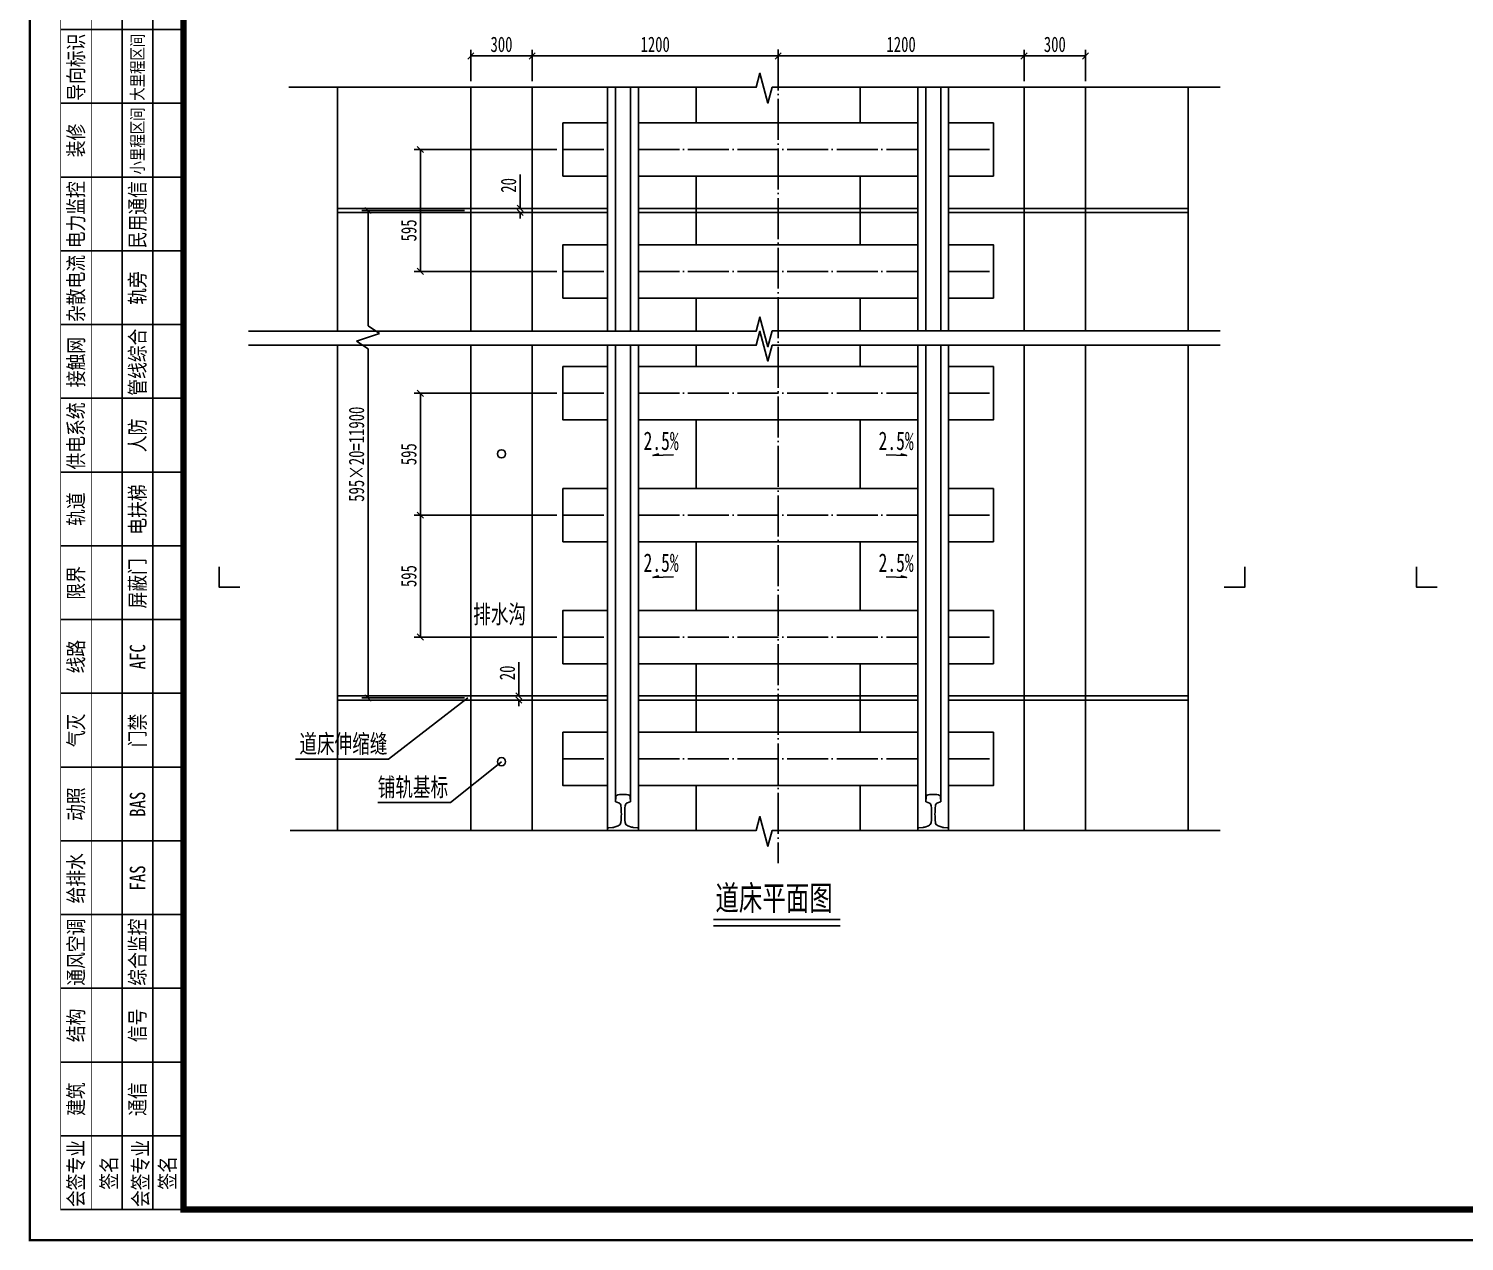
# Model space of a CAD drawing. Header units: millimetres. Extents: x 24114 to 43025, y -6023 to 2897.
# Drawn here: x 24114 to 31119, y -6023 to -104 of the extents above; entities that cross this region are included whole.
import ezdxf
from ezdxf.enums import TextEntityAlignment as Align

# ---------------------------------------------------------------- set-up
doc = ezdxf.new("R2010")
doc.units = ezdxf.units.MM
doc.linetypes.add('DOTE', pattern=[2.42, 2, -0.2, 0.02, -0.2])
doc.layers.get('Defpoints').update_dxf_attribs({"color": 250})
for name, color, linetype in [('DOT', 6, 'DOTE'), ('GesoftDrawFrameCountersignBlockLayer', 7, 'Continuous'), ('GesoftDrawFrameCountersignLayer', 7, 'Continuous'), ('GesoftDrawFrameFrameBlockLayer', 7, 'Continuous'), ('GesoftDrawFrameInLineLayer', 85, 'Continuous'), ('GesoftDrawFrameOutLineLayer', 180, 'Continuous'), ('GesoftDrawFrameTitleLayer', 7, 'Continuous'), ('标注', 3, 'Continuous'), ('粗实线', 4, 'Continuous')]:
    doc.layers.add(name, color=color, linetype=linetype)
doc.styles.add('宋体', font='SimSun.ttf', dxfattribs={"width": 0.7})
doc.styles.add('宋体样式', font='SimSun.ttf', dxfattribs={"width": 0.8})
doc.styles.add('宋体样式宽度0.8', font='SimSun.ttf', dxfattribs={"width": 0.8})
doc.styles.add('条形码', font='BC_C39.FBC', dxfattribs={"height": 11})
doc.dimstyles.new('1比30', dxfattribs={"dimscale": 30, "dimtxt": 2.5, "dimasz": 1, "dimexe": 1, "dimexo": 1, "dimtad": 3, "dimdec": 0, "dimzin": 0, "dimdsep": 46, "dimtxsty": '宋体', "dimblk": 'OBLIQUE', "dimcen": 0.09, "dimadec": 0, "dimazin": 0, "dimtfac": 1, "dimtdec": 0, "dimtofl": 0, "dimtmove": 0, "dimatfit": 3, "dimfxl": 0, "dimtolj": 1, "dimtzin": 0, "dimarcsym": 0})

# ---------------------------------------------------------------- blocks, each defined once
blk = doc.blocks.new('杭州4号线二期会签定义_2e1cf7a908f61d0b50dc33cccab90907')
at = {"layer": 'GesoftDrawFrameCountersignLayer', "color": 7}
for p, q in [((0, 271), (-20, 271)), ((0, 260), (-20, 260)), ((0, 249), (-20, 249)), ((0, 238), (-20, 238)), ((0, 227), (-20, 227)), ((0, 216), (-20, 216)), ((0, 204), (-20, 204)), ((0, 192), (-20, 192)), ((0, 180), (-20, 180)), ((0, 168), (-20, 168)), ((0, 156), (-20, 156)), ((0, 144), (-20, 144)), ((0, 132), (-20, 132)), ((0, 120), (-20, 120)), ((0, 108), (-20, 108)), ((0, 96), (-20, 96)), ((0, 84), (-20, 84)), ((0, 72), (-20, 72)), ((0, 60), (-20, 60)), ((0, 48), (-20, 48)), ((0, 36), (-20, 36)), ((0, 24), (-20, 24)), ((0, 12), (-20, 12)), ((0, 0), (-20, 0))]:
    blk.add_line(p, q, dxfattribs=at)
for points in [[(0, 285), (0, 0)], [(-10, 282), (-10, 216)], [(-5, 282), (-5, 216)], [(-10, 204), (-10, 0)], [(-5, 204), (-5, 0)]]:
    blk.add_lwpolyline(points, dxfattribs=at)
at = {"layer": 'GesoftDrawFrameCountersignLayer', "color": 7, "const_width": 0.1}
for points in [[(0, 282), (-20, 282)], [(-20, 282), (-20, 0)], [(-15, 282), (-15, 216)], [(-15, 204), (-15, 0)]]:
    blk.add_lwpolyline(points, dxfattribs=at)
at = {"layer": 'GesoftDrawFrameCountersignLayer', "color": 7, "style": '宋体样式宽度0.8', "width": 0.8}
for s, height, p in [('AFC', 2.5, (-16.23, 274.9)), ('屏蔽门', 2.5, (-16.23, 261.3)), ('动力照明', 2.4, (-6.23, 260.11)), ('FAS/BAS', 2.5, (-16.18, 249.65)), ('给排水', 2.5, (-6.23, 250.53)), ('综合监控', 2.4, (-16.23, 238.11)), ('通风空调', 2.4, (-6.23, 238.15)), ('信号', 2.5, (-16.23, 229.63)), ('轨道', 2.5, (-6.23, 229.63)), ('通信', 2.5, (-16.23, 218.69)), ('线路', 2.5, (-6.23, 218.69)), ('相关线路', 2.5, (-13.71, 204.33)), ('系统', 2.5, (-9.05, 207.31)), ('会签栏', 2.5, (-4.54, 205.81)), ('导向标识', 2.5, (-16.23, 180.42)), ('大里程区间', 2, (-6.48, 180.42)), ('小里程区间', 2, (-6.48, 168.42)), ('装修', 2.5, (-16.23, 171.23)), ('电力监控', 2.5, (-16.23, 156.42)), ('民用通信', 2.5, (-6.23, 156.42)), ('杂散电流', 2.5, (-16.23, 144.42)), ('轨旁', 2.5, (-6.23, 147.23)), ('管线综合', 2.5, (-6.23, 132.42)), ('接触网', 2.5, (-16.23, 133.8)), ('供电系统', 2.5, (-16.23, 120.42)), ('人防', 2.5, (-6.23, 123.23)), ('电扶梯', 2.5, (-6.23, 109.8)), ('轨道', 2.5, (-16.23, 111.23)), ('屏蔽门', 2.5, (-6.23, 97.8)), ('限界', 2.5, (-16.23, 99.23)), ('线路', 2.5, (-16.23, 87.23)), ('AFC', 2.5, (-6.23, 87.9)), ('气灭', 2.5, (-16.23, 75.23)), ('门禁', 2.5, (-6.23, 75.23)), ('动照', 2.5, (-16.23, 63.23)), ('BAS', 2.5, (-6.23, 63.9)), ('给排水', 2.5, (-16.23, 49.8)), ('FAS', 2.5, (-6.23, 51.9)), ('通风空调', 2.5, (-16.23, 36.42)), ('综合监控', 2.5, (-6.23, 36.42)), ('结构', 2.5, (-16.23, 27.23)), ('信号', 2.5, (-6.23, 27.23)), ('建筑', 2.5, (-16.23, 15.23)), ('通信', 2.5, (-6.23, 15.23)), ('会签专业   ', 2.5, (-16.23, 0.39)), ('会签专业   ', 2.5, (-5.73, 0.39)), ('签名', 2.5, (-10.85, 3.22)), ('签名', 2.5, (-1.35, 3.22))]:
    blk.add_text(s, height=height, rotation=90, dxfattribs=at).set_placement(p)
blk = doc.blocks.new('0.5_a62b9566ca06c089707f3cd6e7db1683')
at = {"layer": 'GesoftDrawFrameInLineLayer', "color": 0, "const_width": 1}
blk.add_lwpolyline([(0, 0), (0, 287), (-600, 287), (-600, 0), (0, 0)], dxfattribs=at)
at = {"layer": 'GesoftDrawFrameOutLineLayer', "color": 0, "const_width": 0.35}
blk.add_lwpolyline([(5, -5), (5, 292), (-625, 292), (-625, -5), (5, -5)], dxfattribs=at)
blk = doc.blocks.new('GESOFT00000000NEW_049a35bf7f0736cc4250df00ece10f93_a62b9566ca06c089707f3cd6e7db1683_2e1cf7a908f61d0b50dc33cccab90907')
at = {"layer": 'GesoftDrawFrameCountersignBlockLayer'}
blk.add_blockref('杭州4号线二期会签定义_2e1cf7a908f61d0b50dc33cccab90907', (-600, 0), dxfattribs=at)
at = {"layer": 'GesoftDrawFrameFrameBlockLayer'}
blk.add_blockref('0.5_a62b9566ca06c089707f3cd6e7db1683', (0, 0), dxfattribs=at)
at = {"layer": 'GesoftDrawFrameTitleLayer', "color": 7, "style": '条形码', "width": 2}
blk.add_attdef('BARCODE', (-2.8, 60.5), '', height=6, rotation=90, dxfattribs=at)
at = {"layer": 'GesoftDrawFrameTitleLayer', "style": '宋体样式'}
for tag, height, width, p in [('GCMC0', 3.6, 0.8, (-40, 43.4)), ('SHEJI', 2.5, 0.8, (-154, 35.2)), ('SHEJI2', 2.5, 0.8, (-137.76, 35.27)), ('SJJD', 2.5, 0.8, (-14, 34.4)), ('JIAOHE', 2.5, 0.8, (-154, 28.8)), ('JIAOHE2', 2.5, 0.8, (-137.61, 28.83)), ('VERSION0', 2.5, 0.8, (-14, 26.4)), ('ZTSD', 2.5, 0.8, (-190, 24)), ('ZYFZR1', 2.5, 0.8, (-154, 22.4)), ('ZYFZR2', 2.5, 0.8, (-137.76, 22.24)), ('CEMING', 4, 0.7, (-84, 22.59)), ('BILI', 2.5, 0.8, (-14, 18.4)), ('XMFZR1', 2.5, 0.8, (-154, 16)), ('XMFZR2', 2.5, 0.8, (-137.98, 16.22)), ('DOCNAME0', 3.5, 0.9, (-84, 13.27)), ('RIQI', 2.5, 0.8, (-14, 10.4)), ('SENHE', 2.5, 0.8, (-154, 9.6)), ('SENHE2', 2.5, 0.8, (-137.41, 9.52)), ('DOCNAME2', 3.5, 0.9, (-84, 9.42)), ('XTSD', 2.5, 0.8, (-190, 4.8)), ('SENDING2', 2.5, 0.8, (-137.41, 3.81)), ('PAGENUMBER', 2.5, 0.8, (-31.78, 3.83)), ('PAGECOUNT', 2.5, 0.8, (-10.8, 3.83)), ('SENDING', 2.5, 0.8, (-154, 3.2)), ('TUHAO', 2.5, 0.8, (-91.5, 3.2)), ('PROJECTNO', 2.5, 0.8, (-47.5, 3.2))]:
    blk.add_attdef(tag, text='', height=height, dxfattribs=dict(at, width=width)).set_placement(p, align=Align.MIDDLE_CENTER)
blk.add_attdef('PIANMING', text='', height=4, dxfattribs=at).set_placement((-84, 31.09), align=Align.MIDDLE_CENTER)
blk = doc.blocks.new('_Oblique')
at = {"color": 0, "linetype": 'ByBlock', "lineweight": -2}
blk.add_line((-0.5, -0.5), (0.5, 0.5), dxfattribs=at)
blk = doc.blocks.new('*D13')
at = {"layer": 'Defpoints', "color": 0, "transparency": 16777216}
for p in [(26025.3, -1883.7), (26721, -1883.7), (26721, -2478.7)]:
    blk.add_point(p, dxfattribs=at)
at = {"layer": '标注', "color": 0, "lineweight": -2, "transparency": 16777216}
for p, q in [((26691, -1883.7), (25995.3, -1883.7)), ((26025.3, -2478.7), (26025.3, -1883.7)), ((26691, -2478.7), (25995.3, -2478.7))]:
    blk.add_line(p, q, dxfattribs=at)
at = {"layer": '标注', "color": 0, "lineweight": -2, "transparency": 16777216, "xscale": 30, "yscale": 30, "zscale": 30}
for p, rotation in [((26025.3, -1883.7), 90), ((26025.3, -2478.7), 270)]:
    blk.add_blockref('_Oblique', p, dxfattribs=dict(at, rotation=rotation))
at = {"layer": '标注', "color": 0, "transparency": 16777216, "insert": (25969, -2181.2), "char_height": 75, "attachment_point": 5, "rotation": 90, "style": '宋体'}
blk.add_mtext('\\A1;595', dxfattribs=at)
blk = doc.blocks.new('*D14')
at = {"layer": 'Defpoints', "color": 0, "transparency": 16777216}
for p in [(26025.3, -693.7), (26721, -693.7), (26721, -1288.7)]:
    blk.add_point(p, dxfattribs=at)
at = {"layer": '标注', "color": 0, "lineweight": -2, "transparency": 16777216}
for p, q in [((26691, -693.7), (25995.3, -693.7)), ((26025.3, -1288.7), (26025.3, -693.7)), ((26691, -1288.7), (25995.3, -1288.7))]:
    blk.add_line(p, q, dxfattribs=at)
at = {"layer": '标注', "color": 0, "lineweight": -2, "transparency": 16777216, "xscale": 30, "yscale": 30, "zscale": 30}
for p, rotation in [((26025.3, -693.7), 90), ((26025.3, -1288.7), 270)]:
    blk.add_blockref('_Oblique', p, dxfattribs=dict(at, rotation=rotation))
at = {"layer": '标注', "color": 0, "transparency": 16777216, "insert": (25969, -1088.6), "char_height": 75, "attachment_point": 5, "rotation": 90, "style": '宋体'}
blk.add_mtext('\\A1;595', dxfattribs=at)
blk = doc.blocks.new('*D15')
at = {"layer": 'Defpoints', "color": 0, "transparency": 16777216}
for p in [(26271, -991.2), (25769.9, -3371.2), (26271, -3371.2)]:
    blk.add_point(p, dxfattribs=at)
at = {"layer": '标注', "color": 0, "lineweight": -2, "transparency": 16777216}
for p, q in [((26241, -991.2), (25739.9, -991.2)), ((25769.9, -991.2), (25769.9, -1554.6)), ((25826.2, -1592.1), (25713.7, -1629.6)), ((25769.9, -1554.6), (25826.2, -1592.1)), ((25713.7, -1629.6), (25769.9, -1667.1)), ((25769.9, -1667.1), (25769.9, -3371.2)), ((26241, -3371.2), (25739.9, -3371.2))]:
    blk.add_line(p, q, dxfattribs=at)
at = {"layer": '标注', "color": 0, "lineweight": -2, "transparency": 16777216, "xscale": 30, "yscale": 30, "zscale": 30}
for p, rotation in [((25769.9, -991.2), 90), ((25769.9, -3371.2), 270)]:
    blk.add_blockref('_Oblique', p, dxfattribs=dict(at, rotation=rotation))
at = {"layer": '标注', "color": 0, "transparency": 16777216, "insert": (25713.7, -2181.2), "char_height": 75, "attachment_point": 5, "rotation": 90, "style": '宋体'}
blk.add_mtext('\\A1;595×20=11900', dxfattribs=at)
blk = doc.blocks.new('*D16')
at = {"layer": 'Defpoints', "color": 0, "transparency": 16777216}
for p in [(26506, -3361.2), (26571, -3361.2), (26571, -3381.2)]:
    blk.add_point(p, dxfattribs=at)
at = {"layer": '标注', "color": 0, "lineweight": -2, "transparency": 16777216}
for p, q in [((26506, -3361.2), (26506, -3196.2)), ((26541, -3361.2), (26476, -3361.2)), ((26541, -3381.2), (26476, -3381.2)), ((26506, -3381.2), (26506, -3411.2))]:
    blk.add_line(p, q, dxfattribs=at)
at = {"layer": '标注', "color": 0, "lineweight": -2, "transparency": 16777216, "xscale": 30, "yscale": 30, "zscale": 30}
for p, rotation in [((26506, -3361.2), 270), ((26506, -3381.2), 90)]:
    blk.add_blockref('_Oblique', p, dxfattribs=dict(at, rotation=rotation))
at = {"layer": '标注', "color": 0, "transparency": 16777216, "insert": (26449.7, -3248.7), "char_height": 75, "attachment_point": 5, "rotation": 90, "style": '宋体'}
blk.add_mtext('\\A1;20', dxfattribs=at)
blk = doc.blocks.new('*D25')
at = {"layer": 'Defpoints', "color": 0, "transparency": 16777216}
for p in [(26512, -981.2), (26571, -981.2), (26571, -1001.2)]:
    blk.add_point(p, dxfattribs=at)
at = {"layer": '标注', "color": 0, "lineweight": -2, "transparency": 16777216}
for p, q in [((26512, -981.2), (26512, -816.2)), ((26541, -981.2), (26482, -981.2)), ((26541, -1001.2), (26482, -1001.2)), ((26512, -1001.2), (26512, -1031.2))]:
    blk.add_line(p, q, dxfattribs=at)
at = {"layer": '标注', "color": 0, "lineweight": -2, "transparency": 16777216, "xscale": 30, "yscale": 30, "zscale": 30}
for p, rotation in [((26512, -981.2), 270), ((26512, -1001.2), 90)]:
    blk.add_blockref('_Oblique', p, dxfattribs=dict(at, rotation=rotation))
at = {"layer": '标注', "color": 0, "transparency": 16777216, "insert": (26455.7, -868.7), "char_height": 75, "attachment_point": 5, "rotation": 90, "style": '宋体'}
blk.add_mtext('\\A1;20', dxfattribs=at)
blk = doc.blocks.new('Sleeper-plane')
for points in [[(-832, -130), (-1050, -130), (-1050, 130), (-832, 130)], [(-682, 130), (682, 130)], [(832, 130), (1050, 130), (1050, -130), (832, -130)], [(682, -130), (-682, -130)]]:
    blk.add_lwpolyline(points)
at = {"layer": 'DOT', "ltscale": 100}
for p, q in [((-1050, 0), (-832, 0)), ((-682, 0), (682, 0)), ((832, 0), (1050, 0))]:
    blk.add_line(p, q, dxfattribs=at)
blk = doc.blocks.new('*D9')
at = {"layer": 'Defpoints', "color": 0, "transparency": 16777216}
for p in [(26721, -2478.7), (26025.3, -3073.7), (26721, -3073.7)]:
    blk.add_point(p, dxfattribs=at)
at = {"layer": '标注', "color": 0, "lineweight": -2, "transparency": 16777216}
for p, q in [((26691, -2478.7), (25995.3, -2478.7)), ((26025.3, -2478.7), (26025.3, -3073.7)), ((26691, -3073.7), (25995.3, -3073.7))]:
    blk.add_line(p, q, dxfattribs=at)
at = {"layer": '标注', "color": 0, "lineweight": -2, "transparency": 16777216, "xscale": 30, "yscale": 30, "zscale": 30}
for p, rotation in [((26025.3, -2478.7), 90), ((26025.3, -3073.7), 270)]:
    blk.add_blockref('_Oblique', p, dxfattribs=dict(at, rotation=rotation))
at = {"layer": '标注', "color": 0, "transparency": 16777216, "insert": (25969, -2776.2), "char_height": 75, "attachment_point": 5, "rotation": 90, "style": '宋体'}
blk.add_mtext('\\A1;595', dxfattribs=at)
blk = doc.blocks.new('*D40')
at = {"color": 0, "lineweight": -2, "transparency": 16777216}
for p, q in [((26271, -360), (26271, -206.9)), ((26571, -360), (26571, -206.9)), ((26271, -236.9), (26571, -236.9))]:
    blk.add_line(p, q, dxfattribs=at)
at = {"layer": 'Defpoints', "color": 0, "transparency": 16777216}
for p in [(26571, -236.9), (26271, -390), (26571, -390)]:
    blk.add_point(p, dxfattribs=at)
at = {"color": 0, "lineweight": -2, "transparency": 16777216, "xscale": 30, "yscale": 30, "zscale": 30, "rotation": 180}
blk.add_blockref('_Oblique', (26271, -236.9), dxfattribs=at)
at = {"color": 0, "lineweight": -2, "transparency": 16777216, "xscale": 30, "yscale": 30, "zscale": 30}
blk.add_blockref('_Oblique', (26571, -236.9), dxfattribs=at)
at = {"color": 0, "transparency": 16777216, "insert": (26421, -180.7), "char_height": 75, "attachment_point": 5, "style": '宋体'}
blk.add_mtext('\\A1;300', dxfattribs=at)
blk = doc.blocks.new('*D41')
at = {"color": 0, "lineweight": -2, "transparency": 16777216}
for p, q in [((28971, -359.5), (28971, -206.9)), ((29271, -359.5), (29271, -206.9)), ((28971, -236.9), (29271, -236.9))]:
    blk.add_line(p, q, dxfattribs=at)
at = {"layer": 'Defpoints', "color": 0, "transparency": 16777216}
for p in [(29271, -236.9), (28971, -389.5), (29271, -389.5)]:
    blk.add_point(p, dxfattribs=at)
at = {"color": 0, "lineweight": -2, "transparency": 16777216, "xscale": 30, "yscale": 30, "zscale": 30, "rotation": 180}
blk.add_blockref('_Oblique', (28971, -236.9), dxfattribs=at)
at = {"color": 0, "lineweight": -2, "transparency": 16777216, "xscale": 30, "yscale": 30, "zscale": 30}
blk.add_blockref('_Oblique', (29271, -236.9), dxfattribs=at)
at = {"color": 0, "transparency": 16777216, "insert": (29121, -180.7), "char_height": 75, "attachment_point": 5, "style": '宋体'}
blk.add_mtext('\\A1;300', dxfattribs=at)
blk = doc.blocks.new('*D45')
at = {"color": 0, "lineweight": -2, "transparency": 16777216}
for p, q in [((26571, -360), (26571, -206.9)), ((27771, -359.5), (27771, -206.9)), ((26571, -236.9), (27771, -236.9))]:
    blk.add_line(p, q, dxfattribs=at)
at = {"layer": 'Defpoints', "color": 0, "transparency": 16777216}
for p in [(27771, -236.9), (26571, -390), (27771, -389.5)]:
    blk.add_point(p, dxfattribs=at)
at = {"color": 0, "lineweight": -2, "transparency": 16777216, "xscale": 30, "yscale": 30, "zscale": 30, "rotation": 180}
blk.add_blockref('_Oblique', (26571, -236.9), dxfattribs=at)
at = {"color": 0, "lineweight": -2, "transparency": 16777216, "xscale": 30, "yscale": 30, "zscale": 30}
blk.add_blockref('_Oblique', (27771, -236.9), dxfattribs=at)
at = {"color": 0, "transparency": 16777216, "insert": (27171, -180.7), "char_height": 75, "attachment_point": 5, "style": '宋体'}
blk.add_mtext('\\A1;1200', dxfattribs=at)
blk = doc.blocks.new('*D46')
at = {"color": 0, "lineweight": -2, "transparency": 16777216}
for p, q in [((27771, -359.5), (27771, -206.9)), ((28971, -359.5), (28971, -206.9)), ((27771, -236.9), (28971, -236.9))]:
    blk.add_line(p, q, dxfattribs=at)
at = {"layer": 'Defpoints', "color": 0, "transparency": 16777216}
for p in [(28971, -236.9), (27771, -389.5), (28971, -389.5)]:
    blk.add_point(p, dxfattribs=at)
at = {"color": 0, "lineweight": -2, "transparency": 16777216, "xscale": 30, "yscale": 30, "zscale": 30, "rotation": 180}
blk.add_blockref('_Oblique', (27771, -236.9), dxfattribs=at)
at = {"color": 0, "lineweight": -2, "transparency": 16777216, "xscale": 30, "yscale": 30, "zscale": 30}
blk.add_blockref('_Oblique', (28971, -236.9), dxfattribs=at)
at = {"color": 0, "transparency": 16777216, "insert": (28371, -180.7), "char_height": 75, "attachment_point": 5, "style": '宋体'}
blk.add_mtext('\\A1;1200', dxfattribs=at)

msp = doc.modelspace()

# ---------------------------------------------------------------- linework, layer by layer
at = {"ltscale": 0.8}
for p, q in [((26939.08, -1579.94), (26939.08, -390.01)), ((26978.02, -1579.94), (26978.02, -390.01)), ((27050.13, -1579.94), (27050.13, -390.01)), ((27089.08, -1579.94), (27089.08, -390.01)), ((28453.01, -1579.47), (28453.01, -390.01)), ((28491.96, -1579.47), (28491.96, -390.01)), ((28564.07, -1579.47), (28564.07, -390.01)), ((28603.01, -1579.47), (28603.01, -390.01)), ((26939.08, -4018.04), (26939.08, -1649.61)), ((26978.02, -3866.52), (26978.02, -1649.61)), ((27050.13, -3866.52), (27050.13, -1649.61)), ((27089.08, -4018.04), (27089.08, -1649.61)), ((28453.01, -4018.04), (28453.01, -1649.13)), ((28491.96, -3866.52), (28491.96, -1649.13)), ((28564.07, -3866.52), (28564.07, -1649.13)), ((28603.01, -4018.04), (28603.01, -1649.13))]:
    msp.add_line(p, q, dxfattribs=at)
for points in [[(29927.94, -389.53), (27741.94, -389.53), (27721.18, -467.01), (27682.24, -321.71), (27663.94, -390.01), (25382.87, -390.01)], [(29927.94, -1579.47), (27741.94, -1579.47), (27721.18, -1656.95), (27682.24, -1511.64), (27663.94, -1579.94), (25185.71, -1579.94)], [(29927.94, -1649.13), (27741.94, -1649.13), (27721.18, -1726.61), (27682.24, -1581.31), (27663.94, -1649.61), (25185.71, -1649.61)], [(29927.94, -4017.56), (27741.94, -4017.56), (27721.18, -4095.04), (27682.24, -3949.74), (27663.94, -4018.04), (25389.38, -4018.04)]]:
    msp.add_lwpolyline(points)
for points in [[(26963.91, -4003.28), (26942.64, -4005.64, 0.3821619), (26939.08, -4009.62), (26939.08, -4016.04, 0.4142136), (26941.08, -4018.04), (27087.08, -4018.04, 0.4142136), (27089.08, -4016.04), (27089.08, -4009.62, 0.3821619), (27085.52, -4005.64), (27064.24, -4003.28, -0.0526809), (27056.03, -4001.48), (27037.88, -3995.44, -0.2959714), (27024.28, -3978.44, -0.0505666), (27024.48, -3897.74, -0.0993426), (27027.38, -3888.34, -0.1861468), (27031.81, -3884.66), (27049.42, -3878.83, 0.3409339), (27050.79, -3876.8), (27049.48, -3856.24, 0.334739), (27039.43, -3844.24, 0.0484879), (27024.08, -3842.24, 0.0083356), (27014.08, -3842.04, 0.0083356), (27004.08, -3842.24, 0.0484879), (26988.73, -3844.24, 0.334739), (26978.68, -3856.24), (26977.37, -3876.8, 0.3409339), (26978.74, -3878.83), (26996.28, -3884.64, -0.1885271), (27000.78, -3888.34, -0.0993426), (27003.68, -3897.74, -0.0505666), (27003.88, -3978.44, -0.2959714), (26990.28, -3995.44), (26971.28, -4001.6, -0.050385), (26963.42, -4003.3)], [(28578.18, -4003.28), (28599.46, -4005.64, -0.3821619), (28603.01, -4009.62), (28603.01, -4016.04, -0.4142136), (28601.01, -4018.04), (28455.01, -4018.04, -0.4142136), (28453.01, -4016.04), (28453.01, -4009.62, -0.3821619), (28456.57, -4005.64), (28477.85, -4003.28, 0.0526809), (28486.06, -4001.48), (28504.21, -3995.44, 0.2959714), (28517.81, -3978.44, 0.0505666), (28517.61, -3897.74, 0.0993426), (28514.71, -3888.34, 0.1861468), (28510.28, -3884.66), (28492.67, -3878.83, -0.3409339), (28491.31, -3876.8), (28492.61, -3856.24, -0.334739), (28502.66, -3844.24, -0.0484879), (28518.01, -3842.24, -0.0083356), (28528.01, -3842.04, -0.0083356), (28538.01, -3842.24, -0.0484879), (28553.36, -3844.24, -0.334739), (28563.41, -3856.24), (28564.72, -3876.8, -0.3409339), (28563.36, -3878.83), (28545.81, -3884.64, 0.1885271), (28541.31, -3888.34, 0.0993426), (28538.41, -3897.74, 0.0505666), (28538.21, -3978.44, 0.2959714), (28551.81, -3995.44), (28570.81, -4001.6, 0.050385), (28578.67, -4003.3)]]:
    msp.add_lwpolyline(points, format="xyb", dxfattribs=at)
at = {"layer": 'DOT', "ltscale": 100}
msp.add_line((27771.05, -205), (27771.05, -4177.89), dxfattribs=at)
at = {"layer": '标注'}
for p, q in [((26271.05, -1579.94), (26271.05, -390.01)), ((26256.1, -3371.18), (25869.9, -3670.08)), ((25869.9, -3670.08), (25415.44, -3670.08)), ((26172.26, -3881.59), (26421.05, -3682.34)), ((26172.26, -3881.59), (25817.44, -3881.59)), ((27455.61, -4483.07), (28073.86, -4483.07))]:
    msp.add_line(p, q, dxfattribs=at)
at = {"layer": '标注', "color": 4}
msp.add_line((27455.61, -4453.07), (28073.86, -4453.07), dxfattribs=at)
at = {"layer": '标注'}
for points in [[(27259.79, -2184.91), (27159.79, -2187.41), (27188.85, -2179.63)], [(28297.97, -2184.91), (28397.97, -2187.41), (28368.9, -2179.63)], [(27259.79, -2779.91), (27159.79, -2782.41), (27188.85, -2774.63)], [(28297.97, -2779.91), (28397.97, -2782.41), (28368.9, -2774.63)]]:
    msp.add_lwpolyline(points, dxfattribs=at)
at = {"layer": '粗实线'}
for p, q in [((25621.05, -1579.94), (25621.05, -390.01)), ((26271.05, -390.01), (26271.05, -1579.94)), ((26571.05, -390.01), (26571.05, -1579.94)), ((27371.05, -390.01), (27371.05, -563.68)), ((28171.05, -389.53), (28171.05, -563.68)), ((28971.05, -389.53), (28971.05, -1579.47)), ((29271.05, -389.53), (29271.05, -1579.47)), ((29771.05, -1579.47), (29771.05, -389.53)), ((27371.05, -823.68), (27371.05, -1158.68)), ((28171.05, -823.68), (28171.05, -1158.68)), ((25621.05, -981.18), (26939.08, -981.18)), ((25621.05, -1001.18), (26939.08, -1001.18)), ((27089.08, -981.18), (28453.01, -981.18)), ((27089.08, -1001.18), (28453.01, -1001.18)), ((28603.01, -981.18), (29771.05, -981.18)), ((28603.01, -1001.18), (29771.05, -1001.18)), ((27371.05, -1418.68), (27371.05, -1579.94)), ((28171.05, -1418.68), (28171.05, -1579.47)), ((25621.05, -1649.61), (25621.05, -4018.04)), ((26271.05, -1649.61), (26271.05, -2769.87)), ((26271.05, -1649.61), (26271.05, -4018.04)), ((26571.05, -1649.61), (26571.05, -4018.04)), ((27371.05, -1649.61), (27371.05, -1753.68)), ((28171.05, -1649.13), (28171.05, -1753.68)), ((28971.05, -1649.13), (28971.05, -4017.56)), ((29271.05, -1649.13), (29271.05, -4017.56)), ((29771.05, -1649.13), (29771.05, -4017.56)), ((27371.05, -2013.68), (27371.05, -2348.68)), ((28171.05, -2013.68), (28171.05, -2348.68)), ((27371.05, -2608.68), (27371.05, -2943.68)), ((28171.05, -2608.68), (28171.05, -2943.68)), ((27371.05, -3203.68), (27371.05, -3538.68)), ((28171.05, -3203.68), (28171.05, -3538.68)), ((25621.05, -3361.18), (26939.08, -3361.18)), ((27089.08, -3361.18), (28453.01, -3361.18)), ((28603.01, -3361.18), (29771.05, -3361.18)), ((25621.05, -3381.18), (26939.08, -3381.18)), ((27089.08, -3381.18), (28453.01, -3381.18)), ((28603.01, -3381.18), (29771.05, -3381.18)), ((27371.05, -3798.68), (27371.05, -4018.04)), ((28171.05, -3798.68), (28171.05, -4017.56))]:
    msp.add_line(p, q, dxfattribs=at)
for points in [[(25043.87, -2730.95), (25043.87, -2830.95), (25143.87, -2830.95)], [(30047.94, -2730.95), (30047.94, -2830.95), (29947.94, -2830.95)], [(30886.33, -2730.95), (30886.33, -2830.95), (30986.33, -2830.95)]]:
    msp.add_lwpolyline(points, dxfattribs=at)
for centre in [(26421.05, -2179.15), (26421.05, -3682.34)]:
    msp.add_circle(centre, 20, dxfattribs=at)

# ---------------------------------------------------------------- block references
at = {"xscale": 30, "yscale": 30, "zscale": 30}
msp.add_blockref('GESOFT00000000NEW_049a35bf7f0736cc4250df00ece10f93_a62b9566ca06c089707f3cd6e7db1683_2e1cf7a908f61d0b50dc33cccab90907', (42869.29, -5868.22), dxfattribs=at)
for p in [(27771.05, -693.68), (27771.05, -1288.68), (27771.05, -1883.68), (27771.05, -2478.68), (27771.05, -3073.68), (27771.05, -3668.68)]:
    msp.add_blockref('Sleeper-plane', p)

# ---------------------------------------------------------------- texts
at = {"layer": '标注', "style": '宋体', "width": 0.7}
for s, height, p in [('2.5%%%', 90, (27114.14, -2160.42)), ('2.5%%%', 90, (28260.95, -2160.42)), ('2.5%%%', 90, (27114.14, -2755.42)), ('2.5%%%', 90, (28260.95, -2755.42)), ('排水沟', 90, (26282.92, -3007.43)), ('道床伸缩缝', 90, (25434.79, -3639.66)), ('铺轨基标', 90, (25817.2, -3851.17)), ('道床平面图', 120, (27464.55, -4407.45))]:
    msp.add_text(s, height=height, dxfattribs=at).set_placement(p)

# ---------------------------------------------------------------- dimensions: what is measured, and where the dimension line sits
for base, p1, p2, picture, middle in [((26571.05, -236.9), (26271.05, -390.01), (26571.05, -390.01), '*D40', (26421.05, -180.65)), ((29271.05, -236.9), (28971.05, -389.53), (29271.05, -389.53), '*D41', (29121.05, -180.65))]:
    dim = msp.add_linear_dim(base=base, p1=p1, p2=p2, dimstyle='1比30')
    dim.commit()
    dim.dimension.update_dxf_attribs({"geometry": picture, "text_midpoint": middle})
for base, p1, p2, override, picture, middle in [((27771.05, -236.9), (26571.05, -390.01), (27771.05, -389.53), {"dimfxl": 250}, '*D45', (27171.05, -180.65)), ((28971.05, -236.9), (27771.05, -389.53), (28971.05, -389.53), {"dimtmove": 1, "dimfxl": 250}, '*D46', (28371.05, -180.65))]:
    dim = msp.add_linear_dim(base=base, p1=p1, p2=p2, dimstyle='1比30', override=override)
    dim.commit()
    dim.dimension.update_dxf_attribs({"geometry": picture, "text_midpoint": middle})
at = {"layer": '标注'}
dim = msp.add_linear_dim(base=(26025.28, -693.68), p1=(26721.05, -1288.68), p2=(26721.05, -693.68), angle=90, dimstyle='1比30', dxfattribs=at)
dim.commit()
dim.dimension.update_dxf_attribs({"geometry": '*D14', "text_midpoint": (26025.28, -1088.6), "dimtype": 160})
for base, p1, p2, picture, middle in [((26512, -981.18), (26571.05, -1001.18), (26571.05, -981.18), '*D25', (26455.75, -868.7)), ((26025.28, -3073.68), (26721.05, -2478.68), (26721.05, -3073.68), '*D9', (25969.03, -2776.18)), ((26505.99, -3361.18), (26571.05, -3381.18), (26571.05, -3361.18), '*D16', (26449.74, -3248.7))]:
    dim = msp.add_linear_dim(base=base, p1=p1, p2=p2, angle=90, dimstyle='1比30', dxfattribs=at)
    dim.commit()
    dim.dimension.update_dxf_attribs({"geometry": picture, "text_midpoint": middle})
dim = msp.add_linear_dim(base=(25769.92, -3371.18), p1=(26271.05, -991.18), p2=(26271.05, -3371.18), angle=90, text='595×20=11900', dimstyle='1比30', dxfattribs=at)
dim.commit()
dim.dimension.update_dxf_attribs({"geometry": '*D15', "text_midpoint": (25713.67, -2181.18)})
dim = msp.add_linear_dim(base=(26025.28, -1883.68), p1=(26721.05, -2478.68), p2=(26721.05, -1883.68), angle=90, dimstyle='1比30', override={"dimtmove": 1}, dxfattribs=at)
dim.commit()
dim.dimension.update_dxf_attribs({"geometry": '*D13', "text_midpoint": (25969.03, -2181.18)})

doc.saveas('drawing.dxf')
